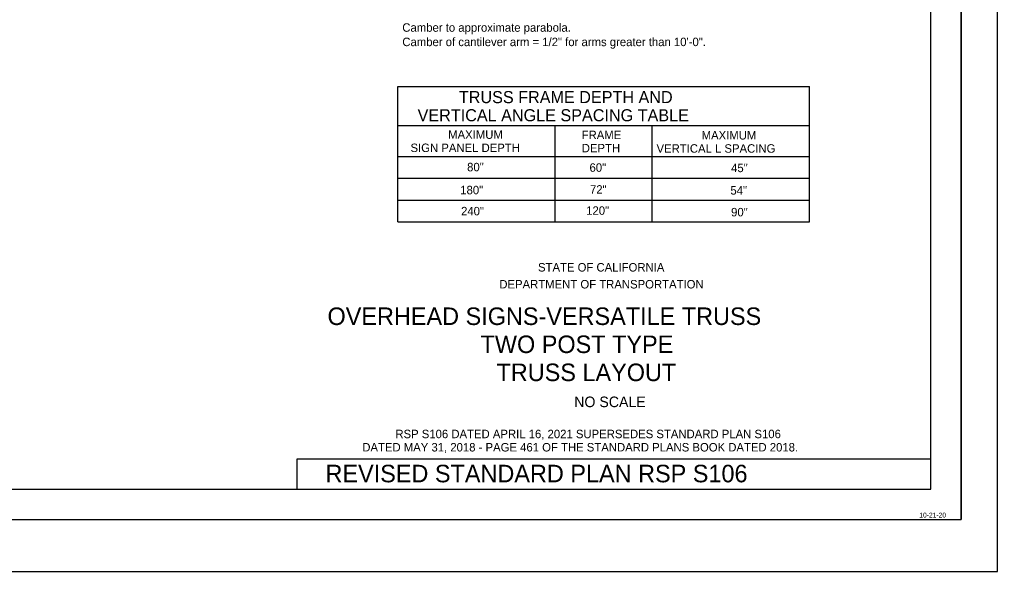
# Model space of a CAD drawing. Extents: x -893 to 867, y -474 to 712.
# Drawn here: x 58 to 867, y -474 to -18 of the extents above; entities that cross this region are included whole.
import ezdxf

# ---------------------------------------------------------------- set-up
doc = ezdxf.new("R2010")
doc.units = 0
for name, color, linetype in [('border_INSIDE-BORDER-anno', 7, 'Continuous'), ('border_PLOTTING-ELEMENTS', 7, 'Continuous'), ('border_rw_22x34_Cut_Lines', 7, 'Continuous'), ('border_SHEET', 7, 'Continuous'), ('border_WITHIN-BORDER-anno', 7, 'Continuous'), ('str_Text-A', 7, 'Continuous'), ('str_Text-B', 7, 'Continuous')]:
    doc.layers.add(name, color=color, linetype=linetype)

msp = doc.modelspace()

# ---------------------------------------------------------------- linework, layer by layer
at = {"layer": 'border_PLOTTING-ELEMENTS'}
for points in [[(-893.45, -474.04), (866.55, -474.04), (866.55, 711.96), (-893.45, 711.96)], [(-863.45, -431.04), (836.55, -431.04), (836.55, 668.96), (-863.45, 668.96)]]:
    msp.add_lwpolyline(points, close=True, dxfattribs=at)
at = {"layer": 'border_rw_22x34_Cut_Lines'}
for p in [(836.55, 668.96), (-863.45, -431.04)]:
    msp.add_line(p, (836.55, -431.04), dxfattribs=at)
at = {"layer": 'border_SHEET'}
for p, q in [((811.55, -406.04), (811.55, 643.96)), ((287.36, -405.88), (287.36, -380.96)), ((287.36, -380.96), (811.52, -380.96)), ((-813.45, -406.04), (811.55, -406.04))]:
    msp.add_line(p, q, dxfattribs=at)
at = {"layer": 'str_Text-A'}
for p, q in [((370.52, -184.88), (370.52, -72.95)), ((370.52, -72.95), (710.94, -72.95)), ((710.94, -184.88), (710.94, -72.95)), ((370.52, -105.18), (710.94, -105.18)), ((370.52, -184.88), (710.94, -184.88))]:
    msp.add_line(p, q, dxfattribs=at)
at = {"layer": 'str_Text-B'}
for p, q in [((500.62, -184.88), (500.62, -105.18)), ((580.83, -184.88), (580.83, -105.18)), ((370.52, -130.88), (710.94, -130.88)), ((370.52, -148.88), (710.94, -148.88)), ((370.52, -166.88), (710.94, -166.88))]:
    msp.add_line(p, q, dxfattribs=at)

# ---------------------------------------------------------------- texts
at = {"layer": 'border_INSIDE-BORDER-anno'}
for s, height, p in [('STATE OF CALIFORNIA', 7, (486.5, -226.03)), ('DEPARTMENT OF TRANSPORTATION', 7, (454.47, -240.03)), ('OVERHEAD SIGNS-VERSATILE TRUSS', 14.5, (312.36, -270.25)), ('TWO POST TYPE', 14.5, (438.98, -293.45)), ('TRUSS LAYOUT', 14.5, (452.16, -316.65)), ('NO SCALE', 8.75, (516.44, -338.18)), ('RSP S106 DATED APRIL 16, 2021 SUPERSEDES STANDARD PLAN S106', 7, (368.5, -363.85)), ('DATED MAY 31, 2018 - PAGE 461 OF THE STANDARD PLANS BOOK DATED 2018.', 7, (341.13, -374.85))]:
    msp.add_text(s, height=height, dxfattribs=at).set_placement(p)
at = {"layer": 'border_WITHIN-BORDER-anno'}
for s, height, p in [('REVISED STANDARD PLAN RSP S106', 14.5, (310.69, -400.34)), ('10-21-20', 4, (801.91, -429.46))]:
    msp.add_text(s, height=height, dxfattribs=at).set_placement(p)
at = {"layer": 'str_Text-A'}
for s, height, p in [('Camber to approximate parabola.', 7, (374.25, -27.74)), ('Camber of cantilever arm = 1/2" for arms greater than 10\'-0".', 7, (374.25, -39.64)), ('TRUSS FRAME DEPTH AND', 10, (421.05, -86.78)), ('VERTICAL ANGLE SPACING TABLE', 10, (386.88, -101.78)), ('MAXIMUM', 7, (412.16, -116.28)), ('FRAME', 7, (522.61, -116.55)), ('MAXIMUM', 7, (621.85, -116.84)), ('SIGN PANEL DEPTH', 7, (381.01, -127.22)), ('DEPTH', 7, (522.67, -127.49)), ('VERTICAL L SPACING ', 7, (584.54, -127.77)), ('80"', 7, (427.84, -143.13)), ('60"', 7, (529.09, -143.53)), ('45"', 7, (646.22, -143.83)), ('180"', 7, (422.17, -162.14)), ('72"', 7, (529.48, -161.64)), ('54"', 7, (645.65, -162.42)), ('240"', 7, (422.85, -179.57)), ('120"', 7, (526.34, -179.12)), ('90"', 7, (646.22, -180.42))]:
    msp.add_text(s, height=height, dxfattribs=at).set_placement(p)

doc.saveas('drawing.dxf')
